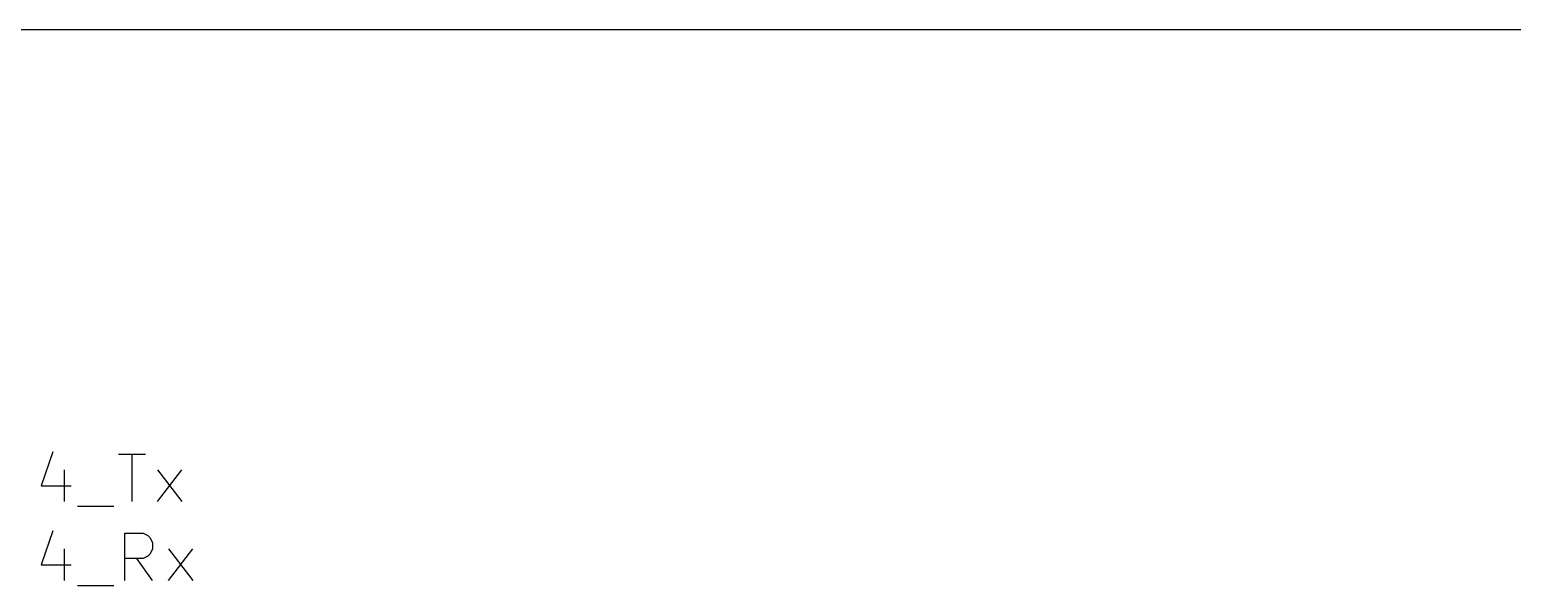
# Model space of a CAD drawing. Extents: x 12 to 829, y -582 to -12.
# Drawn here: x 395.57 to 443.19, y -40.72 to -22.86 of the extents above; entities that cross this region are included whole.
import ezdxf

# ---------------------------------------------------------------- set-up
doc = ezdxf.new("R2010")
doc.units = 0
doc.header["$MEASUREMENT"] = 0
doc.layers.add('BLACK', color=7, linetype='CONTINUOUS')

msp = doc.modelspace()

# ---------------------------------------------------------------- linework, layer by layer
at = {"layer": 'Black'}
for p, q in [((386.08, -22.86), (474.472, -22.86)), ((396.316, -36.4236), (395.935, -37.5158)), ((398.424, -36.4998), (399.288, -36.4998)), ((398.856, -38.0238), (398.856, -36.4998)), ((396.672, -37.0078), (396.672, -38.0238)), ((399.669, -38.0238), (400.456, -37.0078)), ((399.669, -37.0078), (400.456, -38.0238)), ((395.935, -37.5158), (396.9, -37.5158)), ((397.104, -38.1762), (398.272, -38.1762)), ((396.316, -38.9636), (395.935, -40.0558)), ((398.628, -40.5638), (398.628, -39.0398)), ((398.628, -39.0398), (399.212, -39.0398)), ((399.212, -39.0398), (399.364, -39.116)), ((399.364, -39.116), (399.44, -39.1922)), ((399.44, -39.1922), (399.517, -39.3446)), ((399.517, -39.3446), (399.517, -39.5478)), ((396.672, -39.5478), (396.672, -40.5638)), ((399.212, -39.8526), (398.628, -39.8526)), ((399.517, -40.5638), (399.009, -39.8526)), ((399.364, -39.7764), (399.212, -39.8526)), ((399.44, -39.7002), (399.364, -39.7764)), ((399.517, -39.5478), (399.44, -39.7002)), ((400.025, -40.5638), (400.812, -39.5478)), ((400.025, -39.5478), (400.812, -40.5638)), ((395.935, -40.0558), (396.9, -40.0558)), ((397.104, -40.7162), (398.272, -40.7162))]:
    msp.add_line(p, q, dxfattribs=at)

doc.saveas('drawing.dxf')
